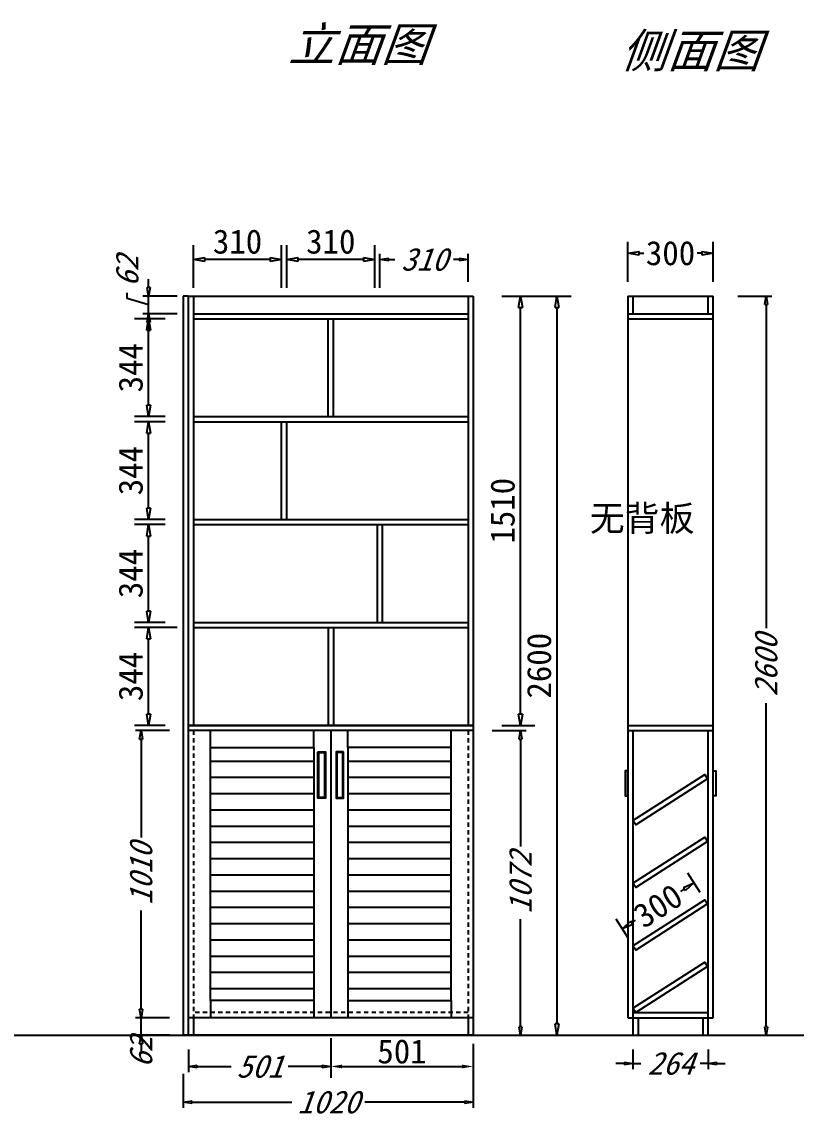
# Model space of a CAD drawing. Header units: millimetres. Extents: x 366509 to 398313, y -1245498 to -1202747.
# Drawn here: x 381884 to 384607, y -1225288 to -1221437 of the extents above; entities that cross this region are included whole.
import ezdxf

# ---------------------------------------------------------------- set-up
doc = ezdxf.new("R2010")
doc.units = ezdxf.units.MM
doc.header["$LTSCALE"] = 20
doc.linetypes.add('JIS_02_0.7', pattern=[1.35, 0.75, -0.6])
doc.layers.get('Defpoints').update_dxf_attribs({"color": 250})
doc.styles.get("Standard").update_dxf_attribs({"font": 'SimSun.ttf', "height": 85})
doc.styles.add('汉字', font='SimSun.ttf', dxfattribs={"oblique": 20, "height": 80})
doc.dimstyles.new('200', dxfattribs={"dimtxt": 90, "dimasz": 40, "dimexe": 50, "dimexo": 100, "dimgap": 20, "dimtad": 1, "dimdec": 0, "dimtxsty": 'Standard', "dimblk": 'CLOSEDBLANK', "dimcen": 100, "dimdle": 50, "dimclrd": 256, "dimclre": 256, "dimclrt": 256, "dimadec": 0, "dimazin": 0, "dimtfac": 1, "dimtdec": 0, "dimtmove": 2, "dimatfit": 3, "dimldrblk": 'CLOSEDBLANK', "dimfxl": 100, "dimfxlon": 1, "dimlwd": 25, "dimlwe": 25, "dimarcsym": 0})
doc.dimstyles.new('ISO-25', dxfattribs={"dimtxt": 2.5, "dimasz": 2.5, "dimexe": 1.25, "dimexo": 0.625, "dimtad": 1, "dimtxsty": 'Standard', "dimcen": 2.5, "dimadec": 0, "dimazin": 0, "dimtfac": 1, "dimtmove": 0, "dimatfit": 3, "dimfxl": 1, "dimarcsym": 0})
doc.dimstyles.get("Standard").update_dxf_attribs({"dimtxt": 0.18, "dimasz": 0.18, "dimexe": 0.18, "dimexo": 0.0625, "dimgap": 0.09, "dimtad": 0, "dimtih": 1, "dimtoh": 1, "dimdec": 4, "dimzin": 0, "dimdsep": 46, "dimtxsty": 'Standard', "dimcen": 0.09, "dimadec": 0, "dimazin": 0, "dimtfac": 1, "dimtdec": 4, "dimtofl": 0, "dimtmove": 0, "dimatfit": 3, "dimfxl": 1, "dimtolj": 1, "dimtzin": 0, "dimarcsym": 0})
doc.dimstyles.new('周文晶', dxfattribs={"dimtxt": 70, "dimasz": 40, "dimexe": 40, "dimexo": 30, "dimgap": 10, "dimtad": 0, "dimdec": 0, "dimtxsty": 'Standard', "dimblk": 'CLOSEDBLANK', "dimcen": 200, "dimclrd": 256, "dimclre": 256, "dimadec": 0, "dimazin": 0, "dimtfac": 1, "dimtdec": 0, "dimtmove": 0, "dimatfit": 3, "dimldrblk": 'CLOSEDBLANK', "dimfxl": 100, "dimfxlon": 1, "dimarcsym": 0})

# ---------------------------------------------------------------- blocks, each defined once
blk = doc.blocks.new('_ClosedBlank')
at = {"color": 0, "linetype": 'ByBlock', "lineweight": -2}
for p, q in [((-1, 0.167), (0, 0)), ((-1, 0.167), (-1, -0.167)), ((0, 0), (-1, -0.167))]:
    blk.add_line(p, q, dxfattribs=at)
blk = doc.blocks.new('*D983')
at = {"lineweight": 25, "transparency": 16777216}
for p, q in [((382302.9, -1224908.8), (382302.9, -1224878.8)), ((382402.9, -1224938.8), (382282.9, -1224938.8)), ((382302.9, -1225000.8), (382302.9, -1224938.8)), ((382402.9, -1225000.8), (382282.9, -1225000.8)), ((382302.9, -1225030.8), (382302.9, -1225060.8))]:
    blk.add_line(p, q, dxfattribs=at)
at = {"layer": 'Defpoints', "color": 0, "transparency": 16777216}
for p in [(382302.9, -1224938.8), (382487.3, -1224938.8), (382469.3, -1225000.8)]:
    blk.add_point(p, dxfattribs=at)
at = {"lineweight": 25, "transparency": 16777216, "xscale": 30, "yscale": 30, "zscale": 30}
for p, rotation in [((382302.9, -1224938.8), 270), ((382302.9, -1225000.8), 90)]:
    blk.add_blockref('_ClosedBlank', p, dxfattribs=dict(at, rotation=rotation))
at = {"lineweight": -3, "transparency": 16777216, "insert": (382302.9, -1225060.8), "char_height": 80, "attachment_point": 5, "rotation": 90, "style": '汉字'}
blk.add_mtext('62', dxfattribs=at)
blk = doc.blocks.new('*D984')
at = {"lineweight": 25, "transparency": 16777216}
for p, q in [((382402.9, -1223928.8), (382282.9, -1223928.8)), ((382302.9, -1223958.8), (382302.9, -1224305.2)), ((382302.9, -1224908.8), (382302.9, -1224562.4)), ((382402.9, -1224938.8), (382282.9, -1224938.8))]:
    blk.add_line(p, q, dxfattribs=at)
at = {"layer": 'Defpoints', "color": 0, "transparency": 16777216}
for p in [(382302.9, -1223928.8), (382487.3, -1223928.8), (382487.3, -1224938.8)]:
    blk.add_point(p, dxfattribs=at)
at = {"lineweight": 25, "transparency": 16777216, "xscale": 30, "yscale": 30, "zscale": 30}
for p, rotation in [((382302.9, -1223928.8), 90), ((382302.9, -1224938.8), 270)]:
    blk.add_blockref('_ClosedBlank', p, dxfattribs=dict(at, rotation=rotation))
at = {"lineweight": -3, "transparency": 16777216, "insert": (382302.9, -1224433.8), "char_height": 80, "attachment_point": 5, "rotation": 90, "style": '汉字'}
blk.add_mtext('1010', dxfattribs=at)
blk = doc.blocks.new('*D1012')
at = {"lineweight": 25, "transparency": 16777216}
for p, q in [((383143.3, -1222372.3), (383143.3, -1222252.3)), ((383453.3, -1222350.9), (383453.3, -1222252.3)), ((383173.3, -1222272.3), (383195, -1222272.3)), ((383423.3, -1222272.3), (383401.5, -1222272.3))]:
    blk.add_line(p, q, dxfattribs=at)
at = {"layer": 'Defpoints', "color": 0, "transparency": 16777216}
for p in [(383453.3, -1222272.3), (383453.3, -1222400.9), (383143.3, -1222842.8)]:
    blk.add_point(p, dxfattribs=at)
at = {"lineweight": 25, "transparency": 16777216, "xscale": 30, "yscale": 30, "zscale": 30, "rotation": 180}
blk.add_blockref('_ClosedBlank', (383143.3, -1222272.3), dxfattribs=at)
at = {"lineweight": 25, "transparency": 16777216, "xscale": 30, "yscale": 30, "zscale": 30}
blk.add_blockref('_ClosedBlank', (383453.3, -1222272.3), dxfattribs=at)
at = {"lineweight": -3, "transparency": 16777216, "insert": (383298.3, -1222272.3), "char_height": 80, "attachment_point": 5, "style": '汉字'}
blk.add_mtext('310', dxfattribs=at)
blk = doc.blocks.new('*D985')
at = {"lineweight": 25, "transparency": 16777216}
for p, q in [((382451.3, -1225135.9), (382451.3, -1225255.9)), ((383471.3, -1225135.9), (383471.3, -1225255.9)), ((382481.3, -1225235.9), (382832.7, -1225235.9)), ((383441.3, -1225235.9), (383089.9, -1225235.9))]:
    blk.add_line(p, q, dxfattribs=at)
at = {"layer": 'Defpoints', "color": 0, "transparency": 16777216}
for p in [(382451.3, -1225000.8), (383471.3, -1225000.8), (383471.3, -1225235.9)]:
    blk.add_point(p, dxfattribs=at)
at = {"lineweight": 25, "transparency": 16777216, "xscale": 30, "yscale": 30, "zscale": 30, "rotation": 180}
blk.add_blockref('_ClosedBlank', (382451.3, -1225235.9), dxfattribs=at)
at = {"lineweight": 25, "transparency": 16777216, "xscale": 30, "yscale": 30, "zscale": 30}
blk.add_blockref('_ClosedBlank', (383471.3, -1225235.9), dxfattribs=at)
at = {"lineweight": -3, "transparency": 16777216, "insert": (382961.3, -1225235.9), "char_height": 80, "attachment_point": 5, "style": '汉字'}
blk.add_mtext('1020', dxfattribs=at)
blk = doc.blocks.new('*D1013')
at = {"lineweight": 25, "transparency": 16777216}
for p, q in [((384033, -1225050.8), (384033, -1225119.8)), ((384297.4, -1225050.8), (384297.4, -1225119.8)), ((384003, -1225099.8), (383973, -1225099.8)), ((384033, -1225099.8), (384060.6, -1225099.8)), ((384297.4, -1225099.8), (384269.8, -1225099.8)), ((384327.4, -1225099.8), (384357.4, -1225099.8))]:
    blk.add_line(p, q, dxfattribs=at)
at = {"layer": 'Defpoints', "color": 0, "transparency": 16777216}
for p in [(384033, -1225000.8), (384297.4, -1225000.8), (384297.4, -1225099.8)]:
    blk.add_point(p, dxfattribs=at)
at = {"lineweight": 25, "transparency": 16777216, "xscale": 30, "yscale": 30, "zscale": 30}
blk.add_blockref('_ClosedBlank', (384033, -1225099.8), dxfattribs=at)
at = {"lineweight": 25, "transparency": 16777216, "xscale": 30, "yscale": 30, "zscale": 30, "rotation": 180}
blk.add_blockref('_ClosedBlank', (384297.4, -1225099.8), dxfattribs=at)
at = {"lineweight": -3, "transparency": 16777216, "insert": (384165.2, -1225099.8), "char_height": 80, "attachment_point": 5, "style": '汉字'}
blk.add_mtext('264', dxfattribs=at)
blk = doc.blocks.new('*D1014')
at = {"lineweight": 25, "transparency": 16777216}
for p, q in [((384401.3, -1222400.8), (384521.3, -1222400.8)), ((384501.3, -1222430.8), (384501.3, -1223568.7)), ((384501.3, -1224970.8), (384501.3, -1223833)), ((384401.3, -1225000.8), (384521.3, -1225000.8))]:
    blk.add_line(p, q, dxfattribs=at)
at = {"layer": 'Defpoints', "color": 0, "transparency": 16777216}
for p in [(384315.4, -1222400.8), (384315.4, -1225000.8), (384501.3, -1225000.8)]:
    blk.add_point(p, dxfattribs=at)
at = {"lineweight": 25, "transparency": 16777216, "xscale": 30, "yscale": 30, "zscale": 30}
for p, rotation in [((384501.3, -1222400.8), 90), ((384501.3, -1225000.8), 270)]:
    blk.add_blockref('_ClosedBlank', p, dxfattribs=dict(at, rotation=rotation))
at = {"lineweight": -3, "transparency": 16777216, "insert": (384501.3, -1223700.8), "char_height": 80, "attachment_point": 5, "rotation": 90, "style": '汉字'}
blk.add_mtext('2600', dxfattribs=at)
blk = doc.blocks.new('*D986')
at = {"lineweight": 25, "transparency": 16777216}
for p, q in [((383537.6, -1223928.8), (383657.6, -1223928.8)), ((383637.6, -1223958.8), (383637.6, -1224336.9)), ((383637.6, -1224970.8), (383637.6, -1224592.7)), ((383537.6, -1225000.8), (383657.6, -1225000.8))]:
    blk.add_line(p, q, dxfattribs=at)
at = {"layer": 'Defpoints', "color": 0, "transparency": 16777216}
for p in [(383471.3, -1223928.8), (383453.3, -1225000.8), (383637.6, -1225000.8)]:
    blk.add_point(p, dxfattribs=at)
at = {"lineweight": 25, "transparency": 16777216, "xscale": 30, "yscale": 30, "zscale": 30}
for p, rotation in [((383637.6, -1223928.8), 90), ((383637.6, -1225000.8), 270)]:
    blk.add_blockref('_ClosedBlank', p, dxfattribs=dict(at, rotation=rotation))
at = {"lineweight": -3, "transparency": 16777216, "insert": (383637.6, -1224464.8), "char_height": 80, "attachment_point": 5, "rotation": 90, "style": '汉字'}
blk.add_mtext('1072', dxfattribs=at)
blk = doc.blocks.new('*D1015')
at = {"lineweight": 25, "transparency": 16777216}
for p, q in [((382329.5, -1222370.9), (382329.5, -1222340.9)), ((382254.5, -1222409.4), (382254.5, -1222389.4)), ((382329.5, -1222431.9), (382254.5, -1222409.4)), ((382429.5, -1222400.9), (382309.5, -1222400.9)), ((382329.5, -1222462.9), (382329.5, -1222400.9)), ((382329.5, -1222462.9), (382329.5, -1222400.9)), ((382429.5, -1222462.9), (382309.5, -1222462.9)), ((382329.5, -1222492.9), (382329.5, -1222522.9))]:
    blk.add_line(p, q, dxfattribs=at)
at = {"layer": 'Defpoints', "color": 0, "transparency": 16777216}
for p in [(382329.5, -1222400.9), (382487.3, -1222400.9), (382487.3, -1222462.9)]:
    blk.add_point(p, dxfattribs=at)
at = {"lineweight": 25, "transparency": 16777216, "xscale": 30, "yscale": 30, "zscale": 30}
for p, rotation in [((382329.5, -1222400.9), 270), ((382329.5, -1222462.9), 90)]:
    blk.add_blockref('_ClosedBlank', p, dxfattribs=dict(at, rotation=rotation))
at = {"lineweight": -3, "transparency": 16777216, "insert": (382254.5, -1222314.6), "char_height": 80, "attachment_point": 5, "rotation": 90, "style": '汉字'}
blk.add_mtext('62', dxfattribs=at)
blk = doc.blocks.new('*D987')
at = {"lineweight": 25, "transparency": 16777216}
for p, q in [((382970.3, -1225010.4), (382970.3, -1225130.4)), ((382469.3, -1225050.8), (382469.3, -1225130.4)), ((382499.3, -1225110.4), (382619.4, -1225110.4)), ((382940.3, -1225110.4), (382820.1, -1225110.4))]:
    blk.add_line(p, q, dxfattribs=at)
at = {"layer": 'Defpoints', "color": 0, "transparency": 16777216}
for p in [(382970.3, -1224938.8), (382469.3, -1225000.8), (382469.3, -1225110.4)]:
    blk.add_point(p, dxfattribs=at)
at = {"lineweight": 25, "transparency": 16777216, "xscale": 30, "yscale": 30, "zscale": 30, "rotation": 180}
blk.add_blockref('_ClosedBlank', (382469.3, -1225110.4), dxfattribs=at)
at = {"lineweight": 25, "transparency": 16777216, "xscale": 30, "yscale": 30, "zscale": 30}
blk.add_blockref('_ClosedBlank', (382970.3, -1225110.4), dxfattribs=at)
at = {"lineweight": -3, "transparency": 16777216, "insert": (382719.8, -1225110.4), "char_height": 80, "attachment_point": 5, "style": '汉字'}
blk.add_mtext('501', dxfattribs=at)
blk = doc.blocks.new('*D988')
at = {"lineweight": 25, "transparency": 16777216}
for p, q in [((383665.8, -1222400.9), (383815.8, -1222400.9)), ((383765.8, -1222440.9), (383765.8, -1224960.8)), ((383665.8, -1225000.8), (383815.8, -1225000.8))]:
    blk.add_line(p, q, dxfattribs=at)
at = {"layer": 'Defpoints', "color": 0, "transparency": 16777216}
for p in [(383309.3, -1222400.9), (383309.3, -1225000.8), (383765.8, -1225000.8)]:
    blk.add_point(p, dxfattribs=at)
at = {"lineweight": 25, "transparency": 16777216, "xscale": 40, "yscale": 40, "zscale": 40}
for p, rotation in [((383765.8, -1222400.9), 90), ((383765.8, -1225000.8), 270)]:
    blk.add_blockref('_ClosedBlank', p, dxfattribs=dict(at, rotation=rotation))
at = {"lineweight": -3, "transparency": 16777216, "insert": (383703.3, -1223700.9), "char_height": 85, "attachment_point": 5, "rotation": 90}
blk.add_mtext('2600', dxfattribs=at)
blk = doc.blocks.new('*D1016')
at = {"lineweight": 25, "transparency": 16777216}
for p, q in [((382815.3, -1222372.3), (382815.3, -1222222.3)), ((383125.3, -1222372.3), (383125.3, -1222222.3)), ((383085.3, -1222272.3), (382855.3, -1222272.3))]:
    blk.add_line(p, q, dxfattribs=at)
at = {"layer": 'Defpoints', "color": 0, "transparency": 16777216}
for p in [(382815.3, -1222272.3), (383125.3, -1222842.8), (382815.3, -1223204.8)]:
    blk.add_point(p, dxfattribs=at)
at = {"lineweight": 25, "transparency": 16777216, "xscale": 40, "yscale": 40, "zscale": 40, "rotation": 180}
blk.add_blockref('_ClosedBlank', (382815.3, -1222272.3), dxfattribs=at)
at = {"lineweight": 25, "transparency": 16777216, "xscale": 40, "yscale": 40, "zscale": 40}
blk.add_blockref('_ClosedBlank', (383125.3, -1222272.3), dxfattribs=at)
at = {"lineweight": -3, "transparency": 16777216, "insert": (382970.3, -1222209.8), "char_height": 85, "attachment_point": 5}
blk.add_mtext('310', dxfattribs=at)
blk = doc.blocks.new('*D1017')
at = {"lineweight": 25, "transparency": 16777216}
for p, q in [((382487.3, -1222372.3), (382487.3, -1222222.3)), ((382797.3, -1222372.3), (382797.3, -1222222.3)), ((382757.3, -1222272.3), (382527.3, -1222272.3))]:
    blk.add_line(p, q, dxfattribs=at)
at = {"layer": 'Defpoints', "color": 0, "transparency": 16777216}
for p in [(382487.3, -1222272.3), (382797.3, -1222842.8), (382487.3, -1223367.8)]:
    blk.add_point(p, dxfattribs=at)
at = {"lineweight": 25, "transparency": 16777216, "xscale": 40, "yscale": 40, "zscale": 40, "rotation": 180}
blk.add_blockref('_ClosedBlank', (382487.3, -1222272.3), dxfattribs=at)
at = {"lineweight": 25, "transparency": 16777216, "xscale": 40, "yscale": 40, "zscale": 40}
blk.add_blockref('_ClosedBlank', (382797.3, -1222272.3), dxfattribs=at)
at = {"lineweight": -3, "transparency": 16777216, "insert": (382642.3, -1222209.8), "char_height": 85, "attachment_point": 5}
blk.add_mtext('310', dxfattribs=at)
blk = doc.blocks.new('*D989')
at = {"lineweight": 25, "transparency": 16777216}
for p, q in [((382429.5, -1223566.8), (382279.5, -1223566.8)), ((382329.5, -1223870.8), (382329.5, -1223606.8)), ((382387.3, -1223910.8), (382279.5, -1223910.8))]:
    blk.add_line(p, q, dxfattribs=at)
at = {"layer": 'Defpoints', "color": 0, "transparency": 16777216}
for p in [(382329.5, -1223566.8), (382797.3, -1223566.8), (382487.3, -1223910.8)]:
    blk.add_point(p, dxfattribs=at)
at = {"lineweight": 25, "transparency": 16777216, "xscale": 40, "yscale": 40, "zscale": 40}
for p, rotation in [((382329.5, -1223566.8), 90), ((382329.5, -1223910.8), 270)]:
    blk.add_blockref('_ClosedBlank', p, dxfattribs=dict(at, rotation=rotation))
at = {"lineweight": -3, "transparency": 16777216, "insert": (382267, -1223738.8), "char_height": 85, "attachment_point": 5, "rotation": 90}
blk.add_mtext('344', dxfattribs=at)
blk = doc.blocks.new('*D1018')
at = {"lineweight": 25, "transparency": 16777216}
for p, q in [((382387.3, -1223204.8), (382279.5, -1223204.8)), ((382329.5, -1223508.8), (382329.5, -1223244.8)), ((382387.3, -1223548.8), (382279.5, -1223548.8))]:
    blk.add_line(p, q, dxfattribs=at)
at = {"layer": 'Defpoints', "color": 0, "transparency": 16777216}
for p in [(382329.5, -1223204.8), (382487.3, -1223204.8), (382487.3, -1223548.8)]:
    blk.add_point(p, dxfattribs=at)
at = {"lineweight": 25, "transparency": 16777216, "xscale": 40, "yscale": 40, "zscale": 40}
for p, rotation in [((382329.5, -1223204.8), 90), ((382329.5, -1223548.8), 270)]:
    blk.add_blockref('_ClosedBlank', p, dxfattribs=dict(at, rotation=rotation))
at = {"lineweight": -3, "transparency": 16777216, "insert": (382267, -1223376.8), "char_height": 85, "attachment_point": 5, "rotation": 90}
blk.add_mtext('344', dxfattribs=at)
blk = doc.blocks.new('*D1019')
at = {"lineweight": 25, "transparency": 16777216}
for p, q in [((382387.3, -1222842.8), (382279.5, -1222842.8)), ((382329.5, -1223146.8), (382329.5, -1222882.8)), ((382387.3, -1223186.8), (382279.5, -1223186.8))]:
    blk.add_line(p, q, dxfattribs=at)
at = {"layer": 'Defpoints', "color": 0, "transparency": 16777216}
for p in [(382329.5, -1222842.8), (382487.3, -1222842.8), (382487.3, -1223186.8)]:
    blk.add_point(p, dxfattribs=at)
at = {"lineweight": 25, "transparency": 16777216, "xscale": 40, "yscale": 40, "zscale": 40}
for p, rotation in [((382329.5, -1222842.8), 90), ((382329.5, -1223186.8), 270)]:
    blk.add_blockref('_ClosedBlank', p, dxfattribs=dict(at, rotation=rotation))
at = {"lineweight": -3, "transparency": 16777216, "insert": (382267, -1223014.8), "char_height": 85, "attachment_point": 5, "rotation": 90}
blk.add_mtext('344', dxfattribs=at)
blk = doc.blocks.new('*D1020')
at = {"lineweight": 25, "transparency": 16777216}
for p, q in [((382387.3, -1222480.9), (382279.5, -1222480.9)), ((382329.5, -1222784.8), (382329.5, -1222520.9)), ((382387.3, -1222824.8), (382279.5, -1222824.8))]:
    blk.add_line(p, q, dxfattribs=at)
at = {"layer": 'Defpoints', "color": 0, "transparency": 16777216}
for p in [(382329.5, -1222480.9), (382487.3, -1222480.9), (382487.3, -1222824.8)]:
    blk.add_point(p, dxfattribs=at)
at = {"lineweight": 25, "transparency": 16777216, "xscale": 40, "yscale": 40, "zscale": 40}
for p, rotation in [((382329.5, -1222480.9), 90), ((382329.5, -1222824.8), 270)]:
    blk.add_blockref('_ClosedBlank', p, dxfattribs=dict(at, rotation=rotation))
at = {"lineweight": -3, "transparency": 16777216, "insert": (382267, -1222652.9), "char_height": 85, "attachment_point": 5, "rotation": 90}
blk.add_mtext('344', dxfattribs=at)
blk = doc.blocks.new('*D1021')
at = {"lineweight": 25, "transparency": 16777216}
for p, q in [((383571.3, -1222400.9), (383687.6, -1222400.9)), ((383637.6, -1223870.8), (383637.6, -1222440.9)), ((383571.3, -1223910.8), (383687.6, -1223910.8))]:
    blk.add_line(p, q, dxfattribs=at)
at = {"layer": 'Defpoints', "color": 0, "transparency": 16777216}
for p in [(383471.3, -1222400.9), (383637.6, -1222400.9), (383471.3, -1223910.8)]:
    blk.add_point(p, dxfattribs=at)
at = {"lineweight": 25, "transparency": 16777216, "xscale": 40, "yscale": 40, "zscale": 40}
for p, rotation in [((383637.6, -1222400.9), 90), ((383637.6, -1223910.8), 270)]:
    blk.add_blockref('_ClosedBlank', p, dxfattribs=dict(at, rotation=rotation))
at = {"lineweight": -3, "transparency": 16777216, "insert": (383575.1, -1223155.9), "char_height": 85, "attachment_point": 5, "rotation": 90}
blk.add_mtext('1510', dxfattribs=at)
blk = doc.blocks.new('*D990')
at = {"color": 0, "lineweight": -2, "transparency": 16777216}
for p, q in [((382970.3, -1225010.4), (382970.3, -1225150.4)), ((383471.3, -1225030.8), (383471.3, -1225150.4)), ((383010.3, -1225110.4), (383431.3, -1225110.4))]:
    blk.add_line(p, q, dxfattribs=at)
at = {"color": 0, "transparency": 16777216}
for points in [[(383010.3, -1225103.7), (383010.3, -1225117), (382970.3, -1225110.4)], [(383431.3, -1225103.7), (383431.3, -1225117), (383471.3, -1225110.4)]]:
    blk.add_solid(points, dxfattribs=at)
at = {"layer": 'Defpoints', "color": 0, "transparency": 16777216}
for p in [(382970.3, -1224938.8), (383471.3, -1225000.8), (383471.3, -1225110.4)]:
    blk.add_point(p, dxfattribs=at)
at = {"color": 0, "lineweight": -3, "transparency": 16777216, "insert": (383220.8, -1225057.9), "char_height": 85, "attachment_point": 5}
blk.add_mtext('501', dxfattribs=at)
blk = doc.blocks.new('*D991')
at = {"lineweight": -2, "transparency": 16777216}
for p, q in [((384269.5, -1224498.5), (384226.2, -1224431)), ((384214.1, -1224486.2), (384200.6, -1224494.8)), ((384016.9, -1224660.4), (383973.6, -1224592.8)), ((384028.8, -1224604.9), (384042.3, -1224596.3))]:
    blk.add_line(p, q, dxfattribs=at)
at = {"layer": 'Defpoints', "color": 0, "transparency": 16777216}
for p in [(384247.7, -1224464.6), (384285.6, -1224523.8), (384033, -1224685.7)]:
    blk.add_point(p, dxfattribs=at)
at = {"lineweight": -2, "transparency": 16777216, "xscale": 40, "yscale": 40, "zscale": 40}
for p, rotation in [((384247.7, -1224464.6), 32.65196531533646), ((383995.1, -1224626.5), 212.6519653153365)]:
    blk.add_blockref('_ClosedBlank', p, dxfattribs=dict(at, rotation=rotation))
at = {"color": 0, "transparency": 16777216, "insert": (384121.4, -1224545.6), "char_height": 85, "attachment_point": 5, "rotation": 32.652}
blk.add_mtext('300', dxfattribs=at)
blk = doc.blocks.new('*D992')
at = {"lineweight": -2, "transparency": 16777216}
for p, q in [((384015, -1222350.4), (384015, -1222210.4)), ((384315.4, -1222350.4), (384315.4, -1222210.4)), ((384055, -1222250.4), (384071.2, -1222250.4)), ((384275.4, -1222250.4), (384259.3, -1222250.4))]:
    blk.add_line(p, q, dxfattribs=at)
at = {"layer": 'Defpoints', "color": 0, "transparency": 16777216}
for p in [(384315.4, -1222250.4), (384015, -1222400.8), (384315.4, -1222400.8)]:
    blk.add_point(p, dxfattribs=at)
at = {"lineweight": -2, "transparency": 16777216, "xscale": 40, "yscale": 40, "zscale": 40, "rotation": 180}
blk.add_blockref('_ClosedBlank', (384015, -1222250.4), dxfattribs=at)
at = {"lineweight": -2, "transparency": 16777216, "xscale": 40, "yscale": 40, "zscale": 40}
blk.add_blockref('_ClosedBlank', (384315.4, -1222250.4), dxfattribs=at)
at = {"color": 0, "transparency": 16777216, "insert": (384165.2, -1222250.4), "char_height": 85, "attachment_point": 5}
blk.add_mtext('300', dxfattribs=at)

msp = doc.modelspace()

# ---------------------------------------------------------------- hatches: boundary and pattern name
at = {"lineweight": -3}
h = msp.add_hatch(dxfattribs=at)
h.set_pattern_fill('LINE', color=250, scale=18, style=0)
h.set_pattern_definition([(0, (261550.533, -1216949.606), (0, 57.15), [])])
h.paths.add_polyline_path([(383393.258, -1223988.809), (383030.258, -1223988.809), (383030.258, -1224878.809), (383393.258, -1224878.809)])
h.paths.add_polyline_path([(382547.258, -1224878.809), (382910.258, -1224878.809), (382910.258, -1223988.809), (382547.258, -1223988.809)])

# ---------------------------------------------------------------- linework, layer by layer
for p, q in [((382451.258, -1222400.944), (382451.258, -1225000.809)), ((382469.258, -1222400.944), (382469.258, -1225000.809)), ((382469.258, -1222400.944), (383471.258, -1222400.944)), ((382487.258, -1222400.944), (382487.258, -1223910.809)), ((383197.369, -1222400.944), (383471.258, -1222400.944)), ((383453.258, -1222400.944), (383453.258, -1223910.809)), ((383471.258, -1222400.944), (383471.258, -1225000.809)), ((384015.05, -1222400.809), (384315.437, -1222400.809)), ((384015.05, -1222400.809), (384015.05, -1224938.809)), ((384033.05, -1222400.809), (384033.05, -1222462.809)), ((384297.437, -1222462.809), (384297.437, -1222400.809)), ((384315.437, -1224938.809), (384315.437, -1222400.809)), ((382487.258, -1222462.944), (383453.258, -1222462.944)), ((382487.258, -1222480.944), (383453.258, -1222480.944)), ((382961.258, -1222824.809), (382961.258, -1222480.944)), ((382979.258, -1222824.809), (382979.258, -1222480.944)), ((384015.05, -1222462.809), (384315.437, -1222462.809)), ((384015.05, -1222480.809), (384315.437, -1222480.809)), ((382487.258, -1222824.809), (383453.258, -1222824.809)), ((382487.258, -1222842.809), (383453.258, -1222842.809)), ((382797.258, -1223186.809), (382797.258, -1222842.809)), ((382815.258, -1223186.809), (382815.258, -1222842.809)), ((382487.258, -1223186.809), (383453.258, -1223186.809)), ((382487.258, -1223204.809), (383453.258, -1223204.809)), ((383134.258, -1223548.809), (383134.258, -1223204.809)), ((383152.258, -1223548.809), (383152.258, -1223204.809)), ((382487.258, -1223548.809), (383453.258, -1223548.809)), ((382487.258, -1223566.809), (383453.258, -1223566.809)), ((382961.258, -1223566.809), (382961.258, -1223910.809)), ((382979.258, -1223566.809), (382979.258, -1223910.809)), ((383471.258, -1223910.809), (382469.258, -1223910.809)), ((382469.258, -1223910.809), (383471.258, -1223910.809)), ((384015.05, -1223910.809), (384315.437, -1223910.809)), ((383471.258, -1223928.809), (382469.258, -1223928.809)), ((382547.258, -1223988.809), (382547.258, -1223928.809)), ((382910.258, -1223988.809), (382910.258, -1223928.809)), ((382970.258, -1223928.809), (382970.258, -1224938.809)), ((383030.258, -1223988.809), (383030.258, -1223928.809)), ((383393.258, -1223988.809), (383393.258, -1223928.809)), ((384015.05, -1223928.809), (384315.437, -1223928.809)), ((384033.05, -1223928.809), (384033.05, -1225000.809)), ((384297.437, -1225000.809), (384297.437, -1223928.809)), ((382547.258, -1224878.809), (382547.258, -1224938.809)), ((382910.258, -1224878.809), (382910.258, -1224938.809)), ((383030.258, -1224878.809), (383030.258, -1224938.809)), ((383393.258, -1224878.809), (383393.258, -1224938.809)), ((384033.05, -1224920.809), (384297.437, -1224920.809)), ((383471.258, -1224938.809), (382469.258, -1224938.809)), ((383453.258, -1224938.809), (383453.258, -1225000.809)), ((384015.05, -1224938.809), (384315.437, -1224938.809)), ((384051.05, -1224938.809), (384051.05, -1225000.809)), ((384279.437, -1225000.809), (384279.437, -1224938.809)), ((383471.258, -1225000.809), (382469.258, -1225000.809)), ((384033.05, -1225000.809), (384297.437, -1225000.809))]:
    msp.add_line(p, q, dxfattribs=at)
for p, q in [((382469.258, -1222400.944), (382451.258, -1222400.944)), ((382487.258, -1224938.809), (382487.258, -1225000.809)), ((366509.141, -1225000.809), (398312.891, -1225000.809)), ((382469.258, -1225000.809), (382451.258, -1225000.809))]:
    msp.add_line(p, q)
at = {"color": 250, "linetype": 'JIS_02_0.7', "lineweight": -3}
for p, q in [((382487.258, -1223928.809), (382487.258, -1224938.809)), ((383453.258, -1223928.809), (383453.258, -1224938.809)), ((383453.258, -1224920.809), (382487.258, -1224920.809))]:
    msp.add_line(p, q, dxfattribs=at)
at = {"lineweight": -3}
for points in [[(382547.258, -1223988.809), (382910.258, -1223988.809), (382910.258, -1224878.809), (382547.258, -1224878.809)], [(383393.258, -1223988.809), (383030.258, -1223988.809), (383030.258, -1224878.809), (383393.258, -1224878.809)], [(382924.962, -1224003.63), (382951.53, -1224003.63), (382951.53, -1224167.142), (382924.962, -1224167.142)], [(382927.962, -1224006.63), (382948.53, -1224006.63), (382948.53, -1224164.142), (382927.962, -1224164.142)], [(383015.553, -1224003.63), (382988.986, -1224003.63), (382988.986, -1224167.142), (383015.553, -1224167.142)], [(383012.553, -1224006.63), (382991.986, -1224006.63), (382991.986, -1224164.142), (383012.553, -1224164.142)]]:
    msp.add_lwpolyline(points, close=True, dxfattribs=at)
for points in [[(384015.05, -1224070.441), (384005.721, -1224070.441), (384005.721, -1224158.019), (384015.05, -1224158.019)], [(384315.437, -1224070.441), (384324.767, -1224070.441), (384324.767, -1224158.019), (384315.437, -1224158.019)]]:
    msp.add_lwpolyline(points, close=True)
for points in [[(384033.05, -1224245.654), (384285.639, -1224083.794), (384295.351, -1224098.949), (384042.762, -1224260.809), (384033.05, -1224245.654)], [(384033.05, -1224465.654), (384285.639, -1224303.794), (384295.351, -1224318.949), (384042.762, -1224480.809), (384033.05, -1224465.654)], [(384033.05, -1224685.654), (384285.639, -1224523.794), (384295.351, -1224538.949), (384042.762, -1224700.809), (384033.05, -1224685.654)], [(384033.05, -1224905.654), (384285.639, -1224743.794), (384295.351, -1224758.949), (384042.762, -1224920.809), (384033.05, -1224905.654)]]:
    msp.add_lwpolyline(points)

# ---------------------------------------------------------------- texts
at = {"color": 0, "char_height": 120, "width": 1293.93172, "attachment_point": 1, "style": '汉字'}
for s, insert in [('立面图', (382820.275, -1221455.165)), ('侧面图', (383988.768, -1221477.79))]:
    msp.add_mtext(s, dxfattribs=dict(at, insert=insert))
at = {"lineweight": -3, "insert": (383881.116, -1223137.431), "char_height": 90, "width": 545.64139, "attachment_point": 1}
msp.add_mtext('无背板', dxfattribs=at)

# ---------------------------------------------------------------- dimensions: what is measured, and where the dimension line sits
at = {"lineweight": -3}
for base, p1, p2, picture, middle in [((382487.258, -1222272.273), (382797.258, -1222842.809), (382487.258, -1223367.809), '*D1017', (382642.258, -1222209.773)), ((382815.258, -1222272.273), (383125.258, -1222842.809), (382815.258, -1223204.809), '*D1016', (382970.258, -1222209.773))]:
    dim = msp.add_linear_dim(base=base, p1=p1, p2=p2, dimstyle='200', dxfattribs=at)
    dim.commit()
    dim.dimension.update_dxf_attribs({"geometry": picture, "text_midpoint": middle})
for base, p1, p2, dimstyle, override, picture, middle in [((383453.258, -1222272.273), (383143.258, -1222842.809), (383453.258, -1222400.944), 'Standard', {"dimtxt": 80, "dimasz": 30, "dimexe": 20, "dimexo": 50, "dimgap": 10, "dimtih": 0, "dimtoh": 0, "dimdec": 0, "dimzin": 8, "dimtxsty": '汉字', "dimblk": 'ClosedBlank', "dimcen": 2.5, "dimclrd": 256, "dimclre": 256, "dimclrt": 256, "dimtdec": 0, "dimtofl": 1, "dimtmove": 1, "dimldrblk": 'ClosedBlank', "dimfxl": 100, "dimfxlon": 1, "dimtolj": 0, "dimtzin": 8, "dimlwd": 25, "dimlwe": 25, "dimarcsym": 1}, '*D1012', (383298.258, -1222272.273)), ((383471.258, -1225110.353), (382970.258, -1224938.809), (383471.258, -1225000.809), 'ISO-25', {"dimtxt": 70, "dimasz": 40, "dimexe": 40, "dimexo": 30, "dimgap": 10, "dimfxl": 100, "dimfxlon": 1}, '*D990', (383220.758, -1225057.853)), ((383471.258, -1225235.912), (382451.258, -1225000.809), (383471.258, -1225000.809), 'Standard', {"dimtxt": 80, "dimasz": 30, "dimexe": 20, "dimexo": 50, "dimgap": 10, "dimtih": 0, "dimtoh": 0, "dimdec": 0, "dimzin": 8, "dimtxsty": '汉字', "dimblk": 'ClosedBlank', "dimcen": 2.5, "dimclrd": 256, "dimclre": 256, "dimclrt": 256, "dimtdec": 0, "dimtofl": 1, "dimtmove": 1, "dimldrblk": 'ClosedBlank', "dimfxl": 100, "dimfxlon": 1, "dimtolj": 0, "dimtzin": 8, "dimlwd": 25, "dimlwe": 25, "dimarcsym": 1}, '*D985', (382961.258, -1225235.912)), ((384297.437, -1225099.839), (384033.05, -1225000.809), (384297.437, -1225000.809), 'Standard', {"dimtxt": 80, "dimasz": 30, "dimexe": 20, "dimexo": 50, "dimgap": 10, "dimtih": 0, "dimtoh": 0, "dimdec": 0, "dimzin": 8, "dimtxsty": '汉字', "dimblk": 'ClosedBlank', "dimcen": 2.5, "dimclrd": 256, "dimclre": 256, "dimclrt": 256, "dimtdec": 0, "dimtofl": 1, "dimtmove": 1, "dimldrblk": 'ClosedBlank', "dimfxl": 100, "dimfxlon": 1, "dimtolj": 0, "dimtzin": 8, "dimlwd": 25, "dimlwe": 25, "dimarcsym": 1}, '*D1013', (384165.244, -1225099.839))]:
    dim = msp.add_linear_dim(base=base, p1=p1, p2=p2, dimstyle=dimstyle, override=override, dxfattribs=at)
    dim.commit()
    dim.dimension.update_dxf_attribs({"geometry": picture, "text_midpoint": middle})
dim = msp.add_linear_dim(base=(384315.437, -1222250.43), p1=(384015.05, -1222400.809), p2=(384315.437, -1222400.809), dimstyle='周文晶')
dim.commit()
dim.dimension.update_dxf_attribs({"geometry": '*D992', "text_midpoint": (384165.244, -1222250.43)})
for base, p1, p2, angle, picture, middle in [((382329.456, -1222400.944), (382487.258, -1222462.944), (382487.258, -1222400.944), 90, '*D1015', (382254.456, -1222379.444)), ((384501.335, -1225000.809), (384315.437, -1222400.809), (384315.437, -1225000.809), 90, '*D1014', (384501.335, -1223700.809)), ((382302.895, -1223928.809), (382487.258, -1224938.809), (382487.258, -1223928.809), 270, '*D984', (382302.895, -1224433.809)), ((383637.621, -1225000.809), (383471.258, -1223928.809), (383453.258, -1225000.809), 90, '*D986', (383637.621, -1224464.809)), ((382469.258, -1225110.353), (382970.258, -1224938.809), (382469.258, -1225000.809), 180, '*D987', (382719.758, -1225110.353))]:
    dim = msp.add_linear_dim(base=base, p1=p1, p2=p2, angle=angle, dimstyle='Standard', override={"dimtxt": 80, "dimasz": 30, "dimexe": 20, "dimexo": 50, "dimgap": 10, "dimtih": 0, "dimtoh": 0, "dimdec": 0, "dimzin": 8, "dimtxsty": '汉字', "dimblk": 'ClosedBlank', "dimcen": 2.5, "dimclrd": 256, "dimclre": 256, "dimclrt": 256, "dimtdec": 0, "dimtofl": 1, "dimtmove": 1, "dimldrblk": 'ClosedBlank', "dimfxl": 100, "dimfxlon": 1, "dimtolj": 0, "dimtzin": 8, "dimlwd": 25, "dimlwe": 25, "dimarcsym": 1}, dxfattribs=at)
    dim.commit()
    dim.dimension.update_dxf_attribs({"geometry": picture, "text_midpoint": middle})
for base, p1, p2, picture, middle in [((383765.848, -1225000.809), (383309.313, -1222400.944), (383309.313, -1225000.809), '*D988', (383703.348, -1223700.877)), ((383637.621, -1222400.944), (383471.258, -1223910.809), (383471.258, -1222400.944), '*D1021', (383575.121, -1223155.877)), ((382329.456, -1222480.944), (382487.258, -1222824.809), (382487.258, -1222480.944), '*D1020', (382266.956, -1222652.877)), ((382329.456, -1222842.809), (382487.258, -1223186.809), (382487.258, -1222842.809), '*D1019', (382266.956, -1223014.809)), ((382329.456, -1223204.809), (382487.258, -1223548.809), (382487.258, -1223204.809), '*D1018', (382266.956, -1223376.809)), ((382329.456, -1223566.809), (382487.258, -1223910.809), (382797.258, -1223566.809), '*D989', (382266.956, -1223738.809))]:
    dim = msp.add_linear_dim(base=base, p1=p1, p2=p2, angle=90, dimstyle='200', dxfattribs=at)
    dim.commit()
    dim.dimension.update_dxf_attribs({"geometry": picture, "text_midpoint": middle})
dim = msp.add_aligned_dim(p1=(384033.05, -1224685.654), p2=(384285.639, -1224523.794), distance=70.247, dimstyle='周文晶')
dim.commit()
dim.dimension.update_dxf_attribs({"geometry": '*D991', "text_midpoint": (384121.444, -1224545.578)})
dim = msp.add_linear_dim(base=(382302.895, -1224938.809), p1=(382469.258, -1225000.809), p2=(382487.258, -1224938.809), angle=270, dimstyle='Standard', override={"dimtxt": 80, "dimasz": 30, "dimexe": 20, "dimexo": 50, "dimgap": 10, "dimtih": 0, "dimtoh": 0, "dimdec": 0, "dimzin": 8, "dimtxsty": '汉字', "dimblk": 'ClosedBlank', "dimcen": 2.5, "dimclrd": 256, "dimclre": 256, "dimclrt": 256, "dimtdec": 0, "dimtofl": 1, "dimtmove": 1, "dimldrblk": 'ClosedBlank', "dimfxl": 100, "dimfxlon": 1, "dimtolj": 0, "dimtzin": 8, "dimlwd": 25, "dimlwe": 25, "dimarcsym": 1}, dxfattribs=at)
dim.commit()
dim.dimension.update_dxf_attribs({"geometry": '*D983', "text_midpoint": (382302.895, -1225060.809), "dimtype": 128})

doc.saveas('drawing.dxf')
